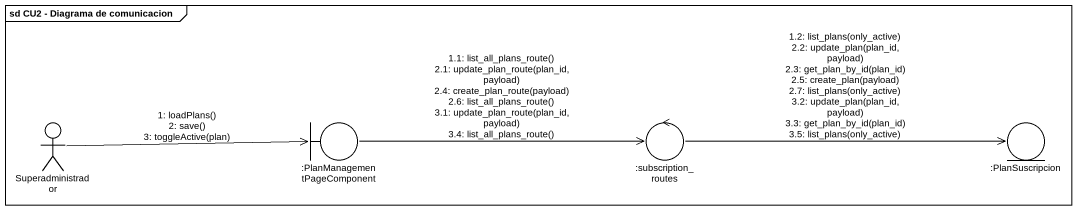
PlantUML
@startuml
mainframe sd CU2 - Diagrama de comunicacion
actor Superadministrador
boundary ":PlanManagementPageComponent" as PlanManagementPageComponent
control ":subscription_routes" as subscription_routes
entity ":PlanSuscripcion" as PlanSuscripcion
Superadministrador -right-> PlanManagementPageComponent : 1: loadPlans()\n2: save()\n3: toggleActive(plan)
PlanManagementPageComponent -right-> subscription_routes : 1.1: list_all_plans_route()\n2.1: update_plan_route(plan_id, payload)\n2.4: create_plan_route(payload)\n2.6: list_all_plans_route()\n3.1: update_plan_route(plan_id, payload)\n3.4: list_all_plans_route()
subscription_routes -right-> PlanSuscripcion : 1.2: list_plans(only_active)\n2.2: update_plan(plan_id, payload)\n2.3: get_plan_by_id(plan_id)\n2.5: create_plan(payload)\n2.7: list_plans(only_active)\n3.2: update_plan(plan_id, payload)\n3.3: get_plan_by_id(plan_id)\n3.5: list_plans(only_active)
@enduml
